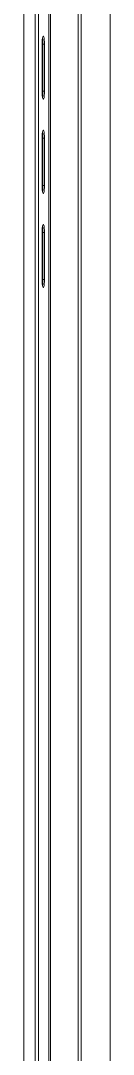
# Model space of a CAD drawing. Header units: inches. Extents: x 1518 to 2565, y 62 to 679.
# Drawn here: x 2186.43 to 2188.27, y 571.12 to 593.08 of the extents above; entities that cross this region are included whole.
import ezdxf

# ---------------------------------------------------------------- set-up
doc = ezdxf.new("R2010")
doc.units = ezdxf.units.IN
doc.header["$LTSCALE"] = 50
doc.header["$MEASUREMENT"] = 0
for name, color, linetype, lineweight in [('E2-ECOFEET', 254, 'Continuous', 5), ('ECOFEET', 254, 'Continuous', 5), ('TEXT', 1, 'Continuous', 20)]:
    doc.layers.add(name, color=color, linetype=linetype, lineweight=lineweight)

# ---------------------------------------------------------------- blocks, each defined once
blk = doc.blocks.new('Z1')
at = {"layer": 'ECOFEET', "color": 1, "linetype": 'Continuous'}
for p, q in [((57.511, 140.498), (57.511, 70.498)), ((58.163, 140.498), (58.163, 70.498)), ((58.782, 70.498), (58.782, 140.498)), ((56.941, 72.518), (56.941, 136.373))]:
    blk.add_line(p, q, dxfattribs=at)
for points in [[(57.472, 140.498), (57.472, 70.498), (57.257, 70.498), (57.18, 70.498), (57.137, 70.498)], [(57.257, 140.498), (57.18, 140.498), (57.18, 70.498)], [(57.257, 70.498), (57.257, 140.498), (57.472, 140.498), (57.511, 140.498), (58.101, 140.498)], [(58.101, 70.498), (58.163, 70.498), (58.782, 70.498), (58.783, 70.498), (58.783, 140.498), (58.782, 140.498), (58.163, 140.498), (58.101, 140.498), (58.101, 70.498), (57.511, 70.498), (57.472, 70.498)], [(57.348, 125.998), (57.382, 125.998), (57.382, 124.998), (57.348, 124.998)], [(57.348, 123.998), (57.382, 123.998), (57.382, 122.998), (57.348, 122.998)], [(57.348, 121.998), (57.382, 121.998), (57.382, 120.998), (57.348, 120.998)]]:
    blk.add_lwpolyline(points, dxfattribs=at)
at = {"layer": 'ECOFEET', "color": 1, "linetype": 'Continuous', "flags": 128}
for points in [[(57.382, 125.998), (57.381, 126.046), (57.378, 126.09), (57.373, 126.127), (57.367, 126.154), (57.359, 126.168), (57.352, 126.168), (57.345, 126.154), (57.339, 126.127), (57.334, 126.09), (57.331, 126.046), (57.33, 125.998), (57.33, 124.998), (57.331, 124.949), (57.334, 124.905), (57.339, 124.868), (57.345, 124.841), (57.352, 124.827), (57.359, 124.827), (57.367, 124.841), (57.373, 124.868), (57.378, 124.905), (57.381, 124.949), (57.382, 124.998)], [(57.382, 123.998), (57.381, 124.046), (57.378, 124.09), (57.373, 124.127), (57.367, 124.154), (57.359, 124.168), (57.352, 124.168), (57.345, 124.154), (57.339, 124.127), (57.334, 124.09), (57.331, 124.046), (57.33, 123.998), (57.33, 122.998), (57.331, 122.949), (57.334, 122.905), (57.339, 122.868), (57.345, 122.841), (57.352, 122.827), (57.359, 122.827), (57.367, 122.841), (57.373, 122.868), (57.378, 122.905), (57.381, 122.949), (57.382, 122.998)], [(57.382, 121.998), (57.381, 122.046), (57.378, 122.09), (57.373, 122.127), (57.367, 122.154), (57.359, 122.168), (57.352, 122.168), (57.345, 122.154), (57.339, 122.127), (57.334, 122.09), (57.331, 122.046), (57.33, 121.998), (57.33, 120.998), (57.331, 120.949), (57.334, 120.905), (57.339, 120.868), (57.345, 120.841), (57.352, 120.827), (57.359, 120.827), (57.367, 120.841), (57.373, 120.868), (57.378, 120.905), (57.381, 120.949), (57.382, 120.998)]]:
    blk.add_lwpolyline(points, dxfattribs=at)
at = {"layer": 'ECOFEET', "color": 1, "linetype": 'Continuous'}
for points in [[(57.339, 126.129, -0.04423), (57.348, 125.998), (57.348, 124.998, -0.044228), (57.339, 124.866)], [(57.339, 124.129, -0.044228), (57.348, 123.998), (57.348, 122.998, -0.044228), (57.339, 122.866)], [(57.339, 122.129, -0.04428), (57.348, 121.998), (57.348, 120.998, -0.04423), (57.339, 120.866)]]:
    blk.add_lwpolyline(points, format="xyb", dxfattribs=at)
blk = doc.blocks.new('*U215')
at = {"layer": 'E2-ECOFEET'}
blk.add_blockref('Z1', (60.859, 10.38), dxfattribs=at)

msp = doc.modelspace()

# ---------------------------------------------------------------- block references
at = {"layer": 'TEXT'}
msp.add_blockref('*U215', (2068.627, 456.206), dxfattribs=at)

doc.saveas('drawing.dxf')
